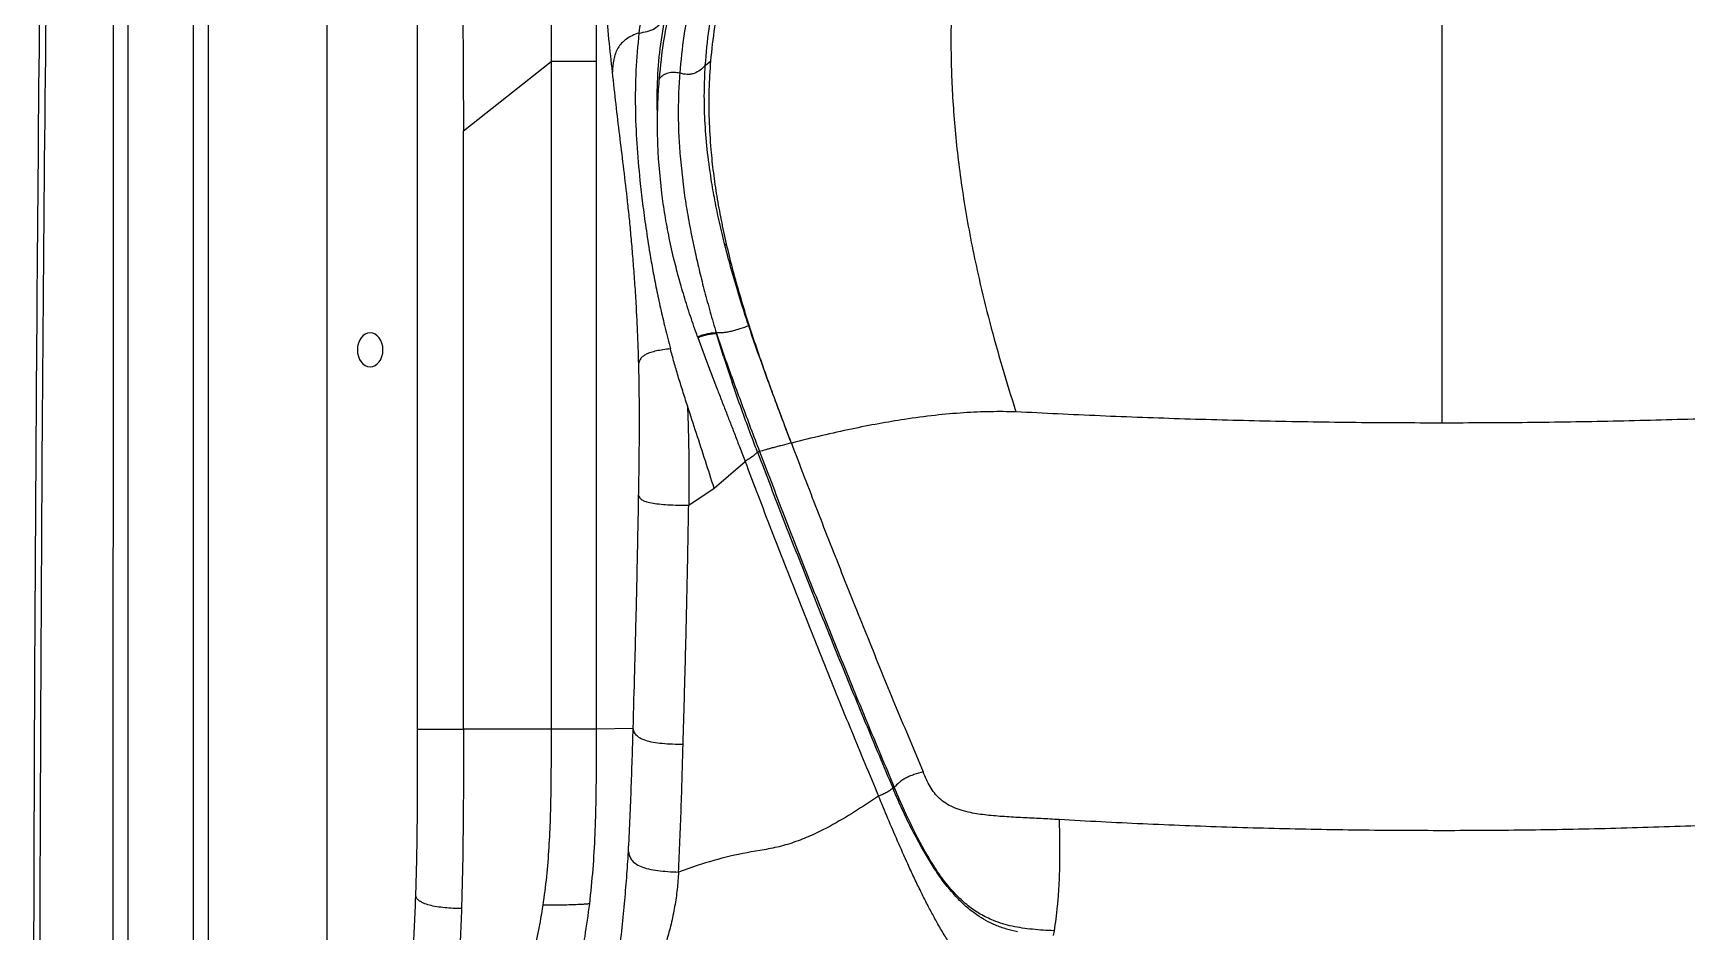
# Model space of a CAD drawing. Extents: x 1076 to 1148, y 508 to 635.
# Drawn here: x 1075.51 to 1099.85, y 560.8 to 574.02 of the extents above; entities that cross this region are included whole.
import ezdxf

# ---------------------------------------------------------------- set-up
doc = ezdxf.new("R2010")
doc.units = 0
doc.header["$MEASUREMENT"] = 0
doc.layers.add('1', color=4, linetype='Continuous')

# ---------------------------------------------------------------- blocks, each defined once
blk = doc.blocks.new('2026 TX')
at = {"layer": '1', "color": 3}
for p, q in [((1.144, 60.595), (1.144, 11.729)), ((2.11, 14.147), (2.11, 59.531)), ((2.333, 14.147), (2.333, 59.531)), ((4.071, 57.175), (4.071, 14.779)), ((6.082, 52.789), (7.373, 53.808)), ((7.373, 53.808), (7.373, 43.985)), ((8.037, 53.809), (8.037, 43.986)), ((9.643, 53.752), (9.724, 53.818)), ((5.409, 43.984), (5.408, 52.788)), ((6.083, 43.985), (6.082, 52.789)), ((9.003, 51.874), (8.958, 52.336)), ((9.272, 52.416), (9.321, 51.959)), ((9.177, 50.92), (9.112, 51.212)), ((9.431, 51.297), (9.493, 50.998)), ((9.956, 51.124), (9.93, 51.108)), ((9.532, 49.749), (9.529, 49.757)), ((9.532, 49.749), (9.66, 49.4)), ((9.804, 49.815), (9.806, 49.808)), ((9.912, 49.467), (9.806, 49.808)), ((9.912, 49.467), (10.038, 49.087)), ((8.669, 49.053), (8.663, 49.372)), ((9.66, 49.4), (9.808, 49.012)), ((8.673, 48.684), (8.669, 49.053)), ((9.38, 48.744), (9.381, 48.725)), ((10.909, 48.196), (10.901, 48.216)), ((10.441, 48.071), (10.41, 48.062)), ((9.773, 47.53), (10.228, 47.926)), ((9.399, 47.279), (9.773, 47.53)), ((7.373, 43.985), (6.083, 43.985)), ((8.581, 43.997), (8.037, 43.986)), ((12.424, 43.129), (12.402, 43.12)), ((13.016, 41.93), (12.823, 42.249)), ((9.524, 41.98), (9.249, 41.881)), ((14.775, 41.018), (14.762, 40.948))]:
    blk.add_line(p, q, dxfattribs=at)
at = {"layer": '1', "color": 1, "extrusion": (0, 0, -1)}
blk.add_ellipse((4.71, 49.567), major_axis=(0, 0.25), ratio=0.752466, dxfattribs=at)
at = {"layer": '1', "color": 4}
for points, knots in [([(0, 66.402), (-0.044, 63.522), (-0.131, 57.762), (-0.21, 49.122), (-0.251, 40.482), (-0.251, 31.842), (-0.21, 23.202), (-0.131, 14.562), (-0.044, 8.802), (0, 5.922)], [0, 0, 0, 0, 0.142865, 0.285722, 0.428575, 0.571425, 0.714278, 0.857135, 1, 1, 1, 1]), ([(0.005, 60.595), (-0.033, 57.338), (-0.11, 50.822), (-0.16, 41.049), (-0.16, 31.275), (-0.11, 21.502), (-0.033, 14.986), (0.005, 11.729)], [0, 0, 0, 0, 0.200006, 0.400003, 0.599997, 0.799994, 1, 1, 1, 1])]:
    blk.add_open_spline(points, degree=3, knots=knots, dxfattribs=at)
at = {"layer": '1', "color": 3}
blk.add_open_spline([(0.93, 60.595), (0.927, 52.451), (0.921, 36.162), (0.927, 19.873), (0.93, 11.729)], degree=3, dxfattribs=at)
for points, knots in [([(7.38, 56.244), (7.381, 56.043), (7.382, 55.639), (7.378, 55.029), (7.374, 54.418), (7.373, 54.011), (7.373, 53.808)], [0, 0, 0, 0, 0.249974, 0.499971, 0.749982, 1, 1, 1, 1]), ([(8.027, 56.338), (8.029, 56.128), (8.034, 55.709), (8.036, 55.076), (8.037, 54.443), (8.037, 54.02), (8.037, 53.809)], [0, 0, 0, 0, 0.249973, 0.499969, 0.749982, 1, 1, 1, 1]), ([(9.724, 53.818), (9.742, 53.984), (9.775, 54.311), (9.865, 54.79), (9.977, 55.255), (10.108, 55.707), (10.206, 56.005), (10.254, 56.15)], [0, 0, 0, 0, 0.213956, 0.422714, 0.623762, 0.815987, 1, 1, 1, 1]), ([(13.335, 55.533), (13.324, 55.427), (13.302, 55.215), (13.278, 54.871), (13.262, 54.512), (13.256, 54.135), (13.261, 53.741), (13.278, 53.331), (13.308, 52.906), (13.351, 52.468), (13.408, 52.018), (13.481, 51.557), (13.568, 51.087), (13.682, 50.555), (13.828, 49.962), (14.01, 49.309), (14.145, 48.875), (14.214, 48.655)], [0, 0, 0, 0, 0.060304, 0.119638, 0.178252, 0.236446, 0.294554, 0.352922, 0.411884, 0.471741, 0.532742, 0.595077, 0.658866, 0.724167, 0.813574, 0.905566, 1, 1, 1, 1]), ([(5.408, 52.788), (5.408, 53.048), (5.408, 53.569), (5.406, 54.35), (5.402, 54.87), (5.4, 55.13)], [0, 0, 0, 0, 0.333344, 0.66668, 1, 1, 1, 1]), ([(6.065, 55.185), (6.069, 54.919), (6.075, 54.387), (6.081, 53.588), (6.082, 53.055), (6.082, 52.789)], [0, 0, 0, 0, 0.333319, 0.666656, 1, 1, 1, 1]), ([(8.276, 53.651), (8.259, 53.812), (8.224, 54.134), (8.175, 54.649), (8.143, 55.01), (8.128, 55.19)], [0, 0, 0, 0, 0.333332, 0.666659, 1, 1, 1, 1]), ([(8.857, 55.232), (8.828, 55.118), (8.769, 54.892), (8.708, 54.558), (8.68, 54.338), (8.666, 54.229)], [0, 0, 0, 0, 0.333316, 0.666652, 1, 1, 1, 1]), ([(9.643, 53.752), (9.658, 53.932), (9.689, 54.291), (9.76, 54.65), (9.796, 54.83)], [0, 0, 0, 0, 0.499999, 1, 1, 1, 1]), ([(20.482, 54.906), (20.482, 54.8), (20.482, 54.588), (20.482, 54.247), (20.482, 53.894), (20.482, 53.525), (20.482, 53.144), (20.482, 52.752), (20.482, 52.348), (20.482, 51.889), (20.482, 51.373), (20.482, 50.802), (20.482, 50.226), (20.482, 49.646), (20.482, 49.066), (20.482, 48.682), (20.482, 48.489)], [0, 0, 0, 0, 0.060661, 0.120608, 0.180088, 0.239375, 0.29875, 0.35848, 0.418798, 0.479892, 0.562766, 0.647393, 0.733725, 0.821536, 0.910455, 1, 1, 1, 1]), ([(8.967, 53.558), (8.986, 53.743), (9.024, 54.115), (9.101, 54.491), (9.139, 54.679)], [0, 0, 0, 0, 0.5000026, 1, 1, 1, 1]), ([(9.43, 54.745), (9.393, 54.559), (9.318, 54.189), (9.283, 53.821), (9.266, 53.637)], [0, 0, 0, 0, 0.499999, 1, 1, 1, 1]), ([(8.666, 54.229), (8.707, 54.236), (8.788, 54.249), (8.899, 54.292), (8.981, 54.363), (9.024, 54.417), (9.045, 54.445)], [0, 0, 0, 0, 0.253709, 0.496996, 0.743995, 1, 1, 1, 1]), ([(8.939, 52.939), (8.936, 53.107), (8.929, 53.444), (8.966, 53.939), (9.019, 54.276), (9.045, 54.445)], [0, 0, 0, 0, 0.333339, 0.66666, 1, 1, 1, 1]), ([(8.666, 54.229), (8.632, 54.217), (8.566, 54.193), (8.479, 54.143), (8.408, 54.081), (8.354, 54.007), (8.317, 53.925), (8.287, 53.806), (8.28, 53.713), (8.276, 53.651)], [0, 0, 0, 0, 0.124026, 0.242168, 0.358103, 0.476249, 0.59968, 0.729163, 1, 1, 1, 1]), ([(8.666, 54.229), (8.649, 54.043), (8.614, 53.673), (8.609, 53.135), (8.629, 52.605), (8.663, 52.24), (8.68, 52.057)], [0, 0, 0, 0, 0.249997, 0.499987, 0.750003, 1, 1, 1, 1]), ([(8.037, 53.809), (8.033, 53.809), (8.025, 53.809), (7.996, 53.809), (7.94, 53.808), (7.857, 53.808), (7.751, 53.808), (7.63, 53.808), (7.502, 53.808), (7.416, 53.808), (7.373, 53.808)], [0, 0, 0, 0, 0.121808, 0.24619, 0.37145, 0.496902, 0.622445, 0.748321, 0.874584, 1, 1, 1, 1]), ([(9.956, 51.124), (9.93, 51.243), (9.876, 51.484), (9.814, 51.832), (9.763, 52.176), (9.723, 52.555), (9.699, 52.962), (9.696, 53.395), (9.715, 53.677), (9.724, 53.818)], [0, 0, 0, 0, 0.114602, 0.23279, 0.354589, 0.479711, 0.650724, 0.824862, 1, 1, 1, 1]), ([(8.663, 49.372), (8.66, 49.453), (8.656, 49.617), (8.646, 49.852), (8.633, 50.12), (8.616, 50.413), (8.594, 50.725), (8.571, 51.02), (8.546, 51.297), (8.52, 51.559), (8.484, 51.89), (8.438, 52.277), (8.383, 52.726), (8.329, 53.177), (8.294, 53.493), (8.276, 53.651)], [0, 0, 0, 0, 0.040938, 0.082358, 0.124193, 0.18752, 0.25127, 0.315152, 0.378929, 0.442428, 0.505546, 0.630514, 0.754089, 0.877018, 1, 1, 1, 1]), ([(8.939, 52.939), (8.941, 53.043), (8.944, 53.251), (8.96, 53.456), (8.967, 53.558)], [0, 0, 0, 0, 0.499999, 1, 1, 1, 1]), ([(9.266, 53.637), (9.238, 53.643), (9.182, 53.654), (9.096, 53.642), (9.019, 53.611), (8.985, 53.576), (8.967, 53.558)], [0, 0, 0, 0, 0.251764, 0.49998, 0.748204, 1, 1, 1, 1]), ([(9.266, 53.637), (9.259, 53.535), (9.246, 53.33), (9.245, 53.121), (9.244, 53.016)], [0, 0, 0, 0, 0.500002, 1, 1, 1, 1]), ([(9.643, 53.752), (9.619, 53.728), (9.572, 53.682), (9.496, 53.638), (9.427, 53.621), (9.355, 53.616), (9.302, 53.629), (9.266, 53.637)], [0, 0, 0, 0, 0.269562, 0.51779, 0.635607, 0.753141, 1, 1, 1, 1]), ([(9.73, 52.076), (9.708, 52.227), (9.665, 52.527), (9.634, 52.948), (9.624, 53.356), (9.636, 53.62), (9.643, 53.752)], [0, 0, 0, 0, 0.2499711, 0.4999722, 0.7499803, 1, 1, 1, 1]), ([(8.958, 52.336), (8.952, 52.438), (8.94, 52.643), (8.94, 52.841), (8.939, 52.939)], [0, 0, 0, 0, 0.4999954, 1, 1, 1, 1]), ([(9.244, 53.016), (9.246, 52.918), (9.249, 52.722), (9.264, 52.518), (9.272, 52.416)], [0, 0, 0, 0, 0.500004, 1, 1, 1, 1]), ([(8.68, 52.057), (8.693, 51.945), (8.718, 51.721), (8.766, 51.368), (8.806, 51.115), (8.826, 50.988)], [0, 0, 0, 0, 0.333355, 0.666692, 1, 1, 1, 1]), ([(9.112, 51.212), (9.09, 51.326), (9.046, 51.553), (9.017, 51.767), (9.003, 51.874)], [0, 0, 0, 0, 0.499985, 1, 1, 1, 1]), ([(9.321, 51.959), (9.336, 51.853), (9.366, 51.639), (9.409, 51.411), (9.431, 51.297)], [0, 0, 0, 0, 0.500015, 1, 1, 1, 1]), ([(9.93, 51.108), (9.903, 51.221), (9.848, 51.448), (9.781, 51.77), (9.747, 51.974), (9.73, 52.076)], [0, 0, 0, 0, 0.333307, 0.6666424, 1, 1, 1, 1]), ([(10.901, 48.217), (10.855, 48.339), (10.763, 48.583), (10.626, 48.95), (10.494, 49.318), (10.368, 49.685), (10.249, 50.051), (10.14, 50.414), (10.04, 50.774), (9.984, 51.006), (9.956, 51.124)], [0, 0, 0, 0, 0.126371, 0.252113, 0.376634, 0.500024, 0.622956, 0.746486, 0.871806, 1, 1, 1, 1]), ([(8.826, 50.988), (8.841, 50.903), (8.87, 50.732), (8.922, 50.463), (8.982, 50.181), (9.05, 49.889), (9.103, 49.684), (9.129, 49.581)], [0, 0, 0, 0, 0.2000253, 0.4000455, 0.6000522, 0.8000375, 1, 1, 1, 1]), ([(9.529, 49.757), (9.494, 49.859), (9.422, 50.063), (9.329, 50.359), (9.246, 50.645), (9.2, 50.828), (9.177, 50.92)], [0, 0, 0, 0, 0.249979, 0.499963, 0.749975, 1, 1, 1, 1]), ([(9.493, 50.998), (9.515, 50.904), (9.557, 50.718), (9.631, 50.425), (9.713, 50.125), (9.773, 49.918), (9.804, 49.815)], [0, 0, 0, 0, 0.250018, 0.500024, 0.750014, 1, 1, 1, 1]), ([(10.282, 49.92), (10.237, 50.057), (10.148, 50.33), (10.03, 50.728), (9.964, 50.981), (9.93, 51.108)], [0, 0, 0, 0, 0.333318, 0.666643, 1, 1, 1, 1]), ([(10.282, 49.92), (10.24, 49.905), (10.178, 49.883), (10.088, 49.855), (10.022, 49.838), (9.959, 49.825), (9.881, 49.815), (9.835, 49.815), (9.804, 49.815)], [0, 0, 0, 0, 0.263236, 0.384388, 0.499908, 0.615461, 0.736681, 1, 1, 1, 1]), ([(10.901, 48.217), (10.857, 48.332), (10.771, 48.56), (10.643, 48.902), (10.519, 49.241), (10.397, 49.582), (10.32, 49.807), (10.282, 49.92)], [0, 0, 0, 0, 0.2055331, 0.4061433, 0.6045979, 0.8023545, 1, 1, 1, 1]), ([(9.804, 49.815), (9.786, 49.815), (9.749, 49.814), (9.678, 49.802), (9.602, 49.783), (9.553, 49.766), (9.529, 49.757)], [0, 0, 0, 0, 0.2515, 0.499994, 0.748491, 1, 1, 1, 1]), ([(9.532, 49.749), (9.556, 49.758), (9.604, 49.775), (9.68, 49.794), (9.752, 49.806), (9.788, 49.807), (9.806, 49.808)], [0, 0, 0, 0, 0.251501, 0.5, 0.748499, 1, 1, 1, 1]), ([(9.806, 49.808), (9.846, 49.692), (9.926, 49.46), (10.052, 49.11), (10.181, 48.761), (10.31, 48.415), (10.397, 48.186), (10.441, 48.071)], [0, 0, 0, 0, 0.199969, 0.399936, 0.599936, 0.799969, 1, 1, 1, 1]), ([(9.129, 49.581), (9.092, 49.577), (9.02, 49.569), (8.921, 49.551), (8.837, 49.529), (8.771, 49.503), (8.722, 49.473), (8.691, 49.441), (8.673, 49.407), (8.666, 49.384), (8.663, 49.372)], [0, 0, 0, 0, 0.127622, 0.24981, 0.368293, 0.486334, 0.60738, 0.73362, 0.865157, 1, 1, 1, 1]), ([(9.242, 49.182), (9.222, 49.249), (9.182, 49.383), (9.147, 49.515), (9.129, 49.581)], [0, 0, 0, 0, 0.5, 1, 1, 1, 1]), ([(9.38, 48.744), (9.356, 48.817), (9.309, 48.964), (9.265, 49.109), (9.242, 49.182)], [0, 0, 0, 0, 0.499932, 1, 1, 1, 1]), ([(9.808, 49.012), (9.831, 48.954), (9.876, 48.837), (9.944, 48.663), (10.012, 48.488), (10.081, 48.31), (10.153, 48.123), (10.202, 47.994), (10.228, 47.926)], [0, 0, 0, 0, 0.1599396, 0.3198991, 0.4801386, 0.6421294, 0.8109727, 1, 1, 1, 1]), ([(10.41, 48.062), (10.368, 48.175), (10.283, 48.4), (10.158, 48.742), (10.078, 48.972), (10.038, 49.087)], [0, 0, 0, 0, 0.333372, 0.666707, 1, 1, 1, 1]), ([(8.662, 47.417), (8.664, 47.521), (8.667, 47.73), (8.671, 48.047), (8.674, 48.365), (8.673, 48.578), (8.673, 48.684)], [0, 0, 0, 0, 0.250029, 0.500042, 0.750038, 1, 1, 1, 1]), ([(9.773, 47.53), (9.73, 47.664), (9.645, 47.932), (9.512, 48.337), (9.424, 48.608), (9.38, 48.744)], [0, 0, 0, 0, 0.333376, 0.666701, 1, 1, 1, 1]), ([(9.381, 48.725), (9.385, 48.604), (9.393, 48.361), (9.4, 47.998), (9.403, 47.637), (9.4, 47.399), (9.399, 47.279)], [0, 0, 0, 0, 0.249967, 0.49996, 0.749975, 1, 1, 1, 1]), ([(14.214, 48.655), (14.089, 48.657), (13.831, 48.66), (13.435, 48.642), (13.012, 48.605), (12.596, 48.549), (12.185, 48.48), (11.782, 48.4), (11.353, 48.305), (11.06, 48.233), (10.909, 48.196)], [0, 0, 0, 0, 0.108764, 0.224312, 0.348729, 0.483991, 0.5991, 0.722922, 0.856288, 1, 1, 1, 1]), ([(20.482, 48.489), (20.061, 48.491), (19.219, 48.493), (17.957, 48.514), (16.701, 48.547), (15.451, 48.592), (14.626, 48.634), (14.214, 48.655)], [0, 0, 0, 0, 0.200001, 0.400001, 0.6, 0.8, 1, 1, 1, 1]), ([(26.751, 48.655), (26.338, 48.634), (25.513, 48.592), (24.263, 48.547), (23.007, 48.514), (21.746, 48.493), (20.903, 48.491), (20.482, 48.489)], [0, 0, 0, 0, 0.2, 0.4, 0.599999, 0.799999, 1, 1, 1, 1]), ([(10.909, 48.196), (10.864, 48.184), (10.799, 48.168), (10.707, 48.144), (10.642, 48.127), (10.582, 48.11), (10.51, 48.09), (10.469, 48.079), (10.441, 48.071)], [0, 0, 0, 0, 0.260064, 0.3808717, 0.4970077, 0.6136967, 0.7359535, 1, 1, 1, 1]), ([(10.909, 48.196), (11.035, 47.865), (11.288, 47.204), (11.673, 46.224), (12.062, 45.255), (12.453, 44.297), (12.717, 43.67), (12.848, 43.356)], [0, 0, 0, 0, 0.199999, 0.399998, 0.599998, 0.799999, 1, 1, 1, 1]), ([(10.41, 48.062), (10.4, 48.052), (10.379, 48.03), (10.335, 47.995), (10.284, 47.959), (10.247, 47.937), (10.228, 47.926)], [0, 0, 0, 0, 0.250602, 0.49986, 0.749182, 1, 1, 1, 1]), ([(10.41, 48.062), (10.54, 47.725), (10.799, 47.049), (11.195, 46.049), (11.594, 45.059), (11.997, 44.081), (12.267, 43.441), (12.402, 43.12)], [0, 0, 0, 0, 0.199999, 0.399998, 0.599998, 0.799999, 1, 1, 1, 1]), ([(10.441, 48.071), (10.57, 47.733), (10.828, 47.058), (11.222, 46.058), (11.619, 45.068), (12.02, 44.09), (12.289, 43.45), (12.424, 43.129)], [0, 0, 0, 0, 0.1999986, 0.3999981, 0.5999982, 0.7999988, 1, 1, 1, 1]), ([(10.228, 47.926), (10.356, 47.589), (10.612, 46.916), (11.002, 45.919), (11.396, 44.933), (11.792, 43.958), (12.059, 43.319), (12.193, 43)], [0, 0, 0, 0, 0.199999, 0.399998, 0.599999, 0.799999, 1, 1, 1, 1]), ([(8.581, 43.997), (8.589, 44.277), (8.605, 44.838), (8.627, 45.69), (8.646, 46.549), (8.657, 47.127), (8.662, 47.417)], [0, 0, 0, 0, 0.25001, 0.499997, 0.749999, 1, 1, 1, 1]), ([(8.662, 47.417), (8.667, 47.407), (8.676, 47.388), (8.705, 47.36), (8.759, 47.335), (8.845, 47.314), (8.96, 47.298), (9.095, 47.287), (9.244, 47.282), (9.347, 47.28), (9.399, 47.279)], [0, 0, 0, 0, 0.135252, 0.2645416, 0.385334, 0.4999999, 0.6146659, 0.7354583, 0.864748, 1, 1, 1, 1]), ([(9.316, 43.757), (9.324, 44.046), (9.341, 44.623), (9.363, 45.501), (9.383, 46.385), (9.393, 46.981), (9.399, 47.279)], [0, 0, 0, 0, 0.250001, 0.500001, 0.750001, 1, 1, 1, 1]), ([(5.382, 41.523), (5.386, 41.684), (5.396, 42.005), (5.404, 42.498), (5.408, 42.992), (5.409, 43.488), (5.409, 43.819), (5.409, 43.984)], [0, 0, 0, 0, 0.199961, 0.399934, 0.599945, 0.799977, 1, 1, 1, 1]), ([(5.409, 43.984), (5.414, 43.984), (5.425, 43.984), (5.46, 43.985), (5.521, 43.985), (5.609, 43.985), (5.717, 43.985), (5.836, 43.985), (5.96, 43.985), (6.042, 43.985), (6.083, 43.985)], [0, 0, 0, 0, 0.125269, 0.253033, 0.380618, 0.507359, 0.633108, 0.757531, 0.880069, 1, 1, 1, 1]), ([(6.083, 43.985), (6.083, 43.808), (6.083, 43.453), (6.082, 42.92), (6.077, 42.389), (6.069, 41.86), (6.059, 41.516), (6.054, 41.344)], [0, 0, 0, 0, 0.200022, 0.400053, 0.60006, 0.800033, 1, 1, 1, 1]), ([(7.373, 43.985), (7.373, 43.84), (7.373, 43.549), (7.37, 43.113), (7.361, 42.678), (7.341, 42.244), (7.308, 41.813), (7.27, 41.533), (7.251, 41.393)], [0, 0, 0, 0, 0.1666751, 0.3333658, 0.5000562, 0.6667135, 0.8333527, 1, 1, 1, 1]), ([(8.037, 43.986), (8.033, 43.986), (8.025, 43.986), (7.996, 43.986), (7.94, 43.986), (7.857, 43.985), (7.751, 43.985), (7.63, 43.985), (7.502, 43.985), (7.416, 43.985), (7.373, 43.985)], [0, 0, 0, 0, 0.121808, 0.24619, 0.37145, 0.496902, 0.622445, 0.748321, 0.874584, 1, 1, 1, 1]), ([(8.037, 43.986), (8.037, 43.814), (8.037, 43.469), (8.032, 42.952), (8.018, 42.436), (7.99, 41.922), (7.955, 41.586), (7.937, 41.417)], [0, 0, 0, 0, 0.2000212, 0.4000434, 0.6000545, 0.8000272, 1, 1, 1, 1]), ([(8.512, 42.182), (8.526, 42.481), (8.554, 43.08), (8.572, 43.691), (8.581, 43.997)], [0, 0, 0, 0, 0.499983, 1, 1, 1, 1]), ([(9.316, 43.757), (9.264, 43.758), (9.161, 43.761), (9.012, 43.77), (8.876, 43.788), (8.762, 43.816), (8.676, 43.853), (8.622, 43.898), (8.593, 43.947), (8.585, 43.98), (8.581, 43.997)], [0, 0, 0, 0, 0.135303, 0.264614, 0.385385, 0.499999, 0.614613, 0.735386, 0.864697, 1, 1, 1, 1]), ([(9.249, 41.881), (9.263, 42.191), (9.29, 42.81), (9.307, 43.441), (9.316, 43.757)], [0, 0, 0, 0, 0.499996, 1, 1, 1, 1]), ([(12.848, 43.356), (12.803, 43.344), (12.738, 43.326), (12.649, 43.293), (12.589, 43.264), (12.536, 43.232), (12.476, 43.186), (12.445, 43.152), (12.424, 43.129)], [0, 0, 0, 0, 0.261811, 0.38334, 0.499864, 0.616443, 0.738088, 1, 1, 1, 1]), ([(14.85, 42.654), (14.762, 42.659), (14.583, 42.669), (14.315, 42.682), (14.048, 42.696), (13.791, 42.717), (13.579, 42.747), (13.413, 42.788), (13.29, 42.833), (13.182, 42.89), (13.088, 42.961), (13.011, 43.045), (12.947, 43.141), (12.895, 43.245), (12.864, 43.319), (12.848, 43.356)], [0, 0, 0, 0, 0.115861, 0.234348, 0.35276, 0.466971, 0.572674, 0.633101, 0.689037, 0.741181, 0.790995, 0.840413, 0.891225, 0.944441, 1, 1, 1, 1]), ([(12.402, 43.12), (12.391, 43.109), (12.368, 43.088), (12.317, 43.055), (12.257, 43.024), (12.214, 43.008), (12.193, 43)], [0, 0, 0, 0, 0.251182, 0.500017, 0.748844, 1, 1, 1, 1]), ([(12.823, 42.249), (12.771, 42.345), (12.666, 42.538), (12.527, 42.83), (12.444, 43.023), (12.402, 43.12)], [0, 0, 0, 0, 0.333321, 0.666631, 1, 1, 1, 1]), ([(14.775, 41.018), (14.668, 41.023), (14.462, 41.035), (14.162, 41.077), (13.904, 41.154), (13.687, 41.26), (13.508, 41.383), (13.343, 41.532), (13.177, 41.721), (13.017, 41.947), (12.864, 42.203), (12.731, 42.455), (12.615, 42.694), (12.514, 42.917), (12.453, 43.06), (12.424, 43.129)], [0, 0, 0, 0, 0.093297, 0.181165, 0.265436, 0.327723, 0.390356, 0.454133, 0.5193, 0.607491, 0.694932, 0.778893, 0.857603, 0.930886, 1, 1, 1, 1]), ([(12.193, 43), (12.076, 42.921), (11.843, 42.765), (11.599, 42.625), (11.476, 42.555)], [0, 0, 0, 0, 0.4999576, 1, 1, 1, 1]), ([(12.622, 42.002), (12.572, 42.115), (12.471, 42.34), (12.33, 42.671), (12.238, 42.89), (12.193, 43)], [0, 0, 0, 0, 0.333239, 0.666596, 1, 1, 1, 1]), ([(14.85, 42.654), (14.852, 42.586), (14.855, 42.451), (14.858, 42.243), (14.857, 42.028), (14.852, 41.81), (14.841, 41.594), (14.824, 41.385), (14.802, 41.188), (14.784, 41.075), (14.775, 41.018)], [0, 0, 0, 0, 0.129973, 0.261445, 0.391294, 0.517748, 0.640488, 0.760493, 0.879621, 1, 1, 1, 1]), ([(26.11, 42.653), (25.693, 42.631), (24.858, 42.585), (23.598, 42.538), (22.335, 42.506), (21.068, 42.49), (19.809, 42.491), (18.558, 42.507), (17.317, 42.54), (16.079, 42.587), (15.26, 42.631), (14.85, 42.654)], [0, 0, 0, 0, 0.112, 0.224, 0.336, 0.448, 0.559999, 0.67, 0.78, 0.89, 1, 1, 1, 1]), ([(11.476, 42.555), (11.4, 42.516), (11.248, 42.437), (11.009, 42.339), (10.763, 42.258), (10.592, 42.226), (10.507, 42.21)], [0, 0, 0, 0, 0.249976, 0.499986, 0.75, 1, 1, 1, 1]), ([(8.454, 41.418), (8.465, 41.546), (8.488, 41.803), (8.504, 42.056), (8.512, 42.182)], [0, 0, 0, 0, 0.499941, 1, 1, 1, 1]), ([(8.512, 42.182), (8.516, 42.161), (8.524, 42.121), (8.552, 42.062), (8.607, 42.008), (8.693, 41.962), (8.808, 41.926), (8.945, 41.903), (9.094, 41.889), (9.197, 41.884), (9.249, 41.881)], [0, 0, 0, 0, 0.135105, 0.264192, 0.384815, 0.499496, 0.614382, 0.735434, 0.86483, 1, 1, 1, 1]), ([(10.507, 42.21), (10.34, 42.182), (10.007, 42.125), (9.685, 42.028), (9.524, 41.98)], [0, 0, 0, 0, 0.500026, 1, 1, 1, 1]), ([(9.249, 41.881), (9.243, 41.798), (9.231, 41.63), (9.195, 41.375), (9.158, 41.202), (9.139, 41.115)], [0, 0, 0, 0, 0.333393, 0.666732, 1, 1, 1, 1]), ([(12.803, 41.62), (12.772, 41.684), (12.71, 41.811), (12.651, 41.939), (12.622, 42.002)], [0, 0, 0, 0, 0.499968, 1, 1, 1, 1]), ([(13.331, 41.521), (13.274, 41.586), (13.16, 41.716), (13.064, 41.858), (13.016, 41.93)], [0, 0, 0, 0, 0.4999441, 1, 1, 1, 1]), ([(5.291, 39.941), (5.301, 40.065), (5.319, 40.315), (5.344, 40.702), (5.366, 41.104), (5.376, 41.383), (5.382, 41.523)], [0, 0, 0, 0, 0.2500416, 0.5000621, 0.7500255, 1, 1, 1, 1]), ([(6.054, 41.344), (6.013, 41.345), (5.931, 41.347), (5.807, 41.356), (5.687, 41.371), (5.58, 41.394), (5.493, 41.422), (5.432, 41.455), (5.397, 41.489), (5.387, 41.512), (5.382, 41.523)], [0, 0, 0, 0, 0.1200022, 0.2425708, 0.3669708, 0.4926542, 0.6193238, 0.7468719, 0.8746586, 1, 1, 1, 1]), ([(7.251, 41.393), (7.23, 41.264), (7.187, 41.006), (7.103, 40.635), (7.008, 40.276), (6.907, 39.931), (6.839, 39.705), (6.805, 39.593)], [0, 0, 0, 0, 0.1999882, 0.3999566, 0.5999497, 0.7999772, 1, 1, 1, 1]), ([(7.937, 41.417), (7.932, 41.416), (7.924, 41.414), (7.892, 41.41), (7.833, 41.406), (7.747, 41.402), (7.638, 41.398), (7.514, 41.395), (7.382, 41.394), (7.294, 41.393), (7.251, 41.393)], [0, 0, 0, 0, 0.122152, 0.247449, 0.374118, 0.500877, 0.626916, 0.752115, 0.876711, 1, 1, 1, 1]), ([(7.937, 41.417), (7.915, 41.256), (7.872, 40.932), (7.78, 40.465), (7.671, 40.014), (7.591, 39.729), (7.551, 39.586)], [0, 0, 0, 0, 0.249985, 0.499976, 0.749971, 1, 1, 1, 1]), ([(8.363, 40.6), (8.381, 40.739), (8.415, 41.016), (8.441, 41.284), (8.454, 41.418)], [0, 0, 0, 0, 0.499977, 1, 1, 1, 1]), ([(13.067, 41.116), (13.037, 41.169), (12.978, 41.276), (12.889, 41.446), (12.831, 41.562), (12.803, 41.62)], [0, 0, 0, 0, 0.33328, 0.666616, 1, 1, 1, 1]), ([(13.64, 41.252), (13.585, 41.292), (13.475, 41.373), (13.379, 41.472), (13.331, 41.521)], [0, 0, 0, 0, 0.499966, 1, 1, 1, 1]), ([(6.054, 41.344), (6.049, 41.189), (6.038, 40.88), (6.015, 40.435), (5.989, 40.007), (5.969, 39.731), (5.959, 39.593)], [0, 0, 0, 0, 0.249973, 0.499946, 0.749958, 1, 1, 1, 1]), ([(13.913, 41.101), (13.866, 41.123), (13.771, 41.166), (13.683, 41.223), (13.64, 41.252)], [0, 0, 0, 0, 0.500003, 1, 1, 1, 1]), ([(9.139, 41.115), (9.119, 41.036), (9.078, 40.878), (8.998, 40.642), (8.935, 40.488), (8.904, 40.411)], [0, 0, 0, 0, 0.333284, 0.666614, 1, 1, 1, 1]), ([(13.271, 40.784), (13.239, 40.834), (13.173, 40.932), (13.102, 41.055), (13.067, 41.116)], [0, 0, 0, 0, 0.499972, 1, 1, 1, 1]), ([(14.239, 41.002), (14.184, 41.014), (14.073, 41.039), (13.966, 41.08), (13.913, 41.101)], [0, 0, 0, 0, 0.50003, 1, 1, 1, 1])]:
    blk.add_open_spline(points, degree=3, knots=knots, dxfattribs=at)

msp = doc.modelspace()

# ---------------------------------------------------------------- block references
at = {"layer": '1'}
msp.add_blockref('2026 TX', (1075.762, 519.794), dxfattribs=at)

doc.saveas('drawing.dxf')
